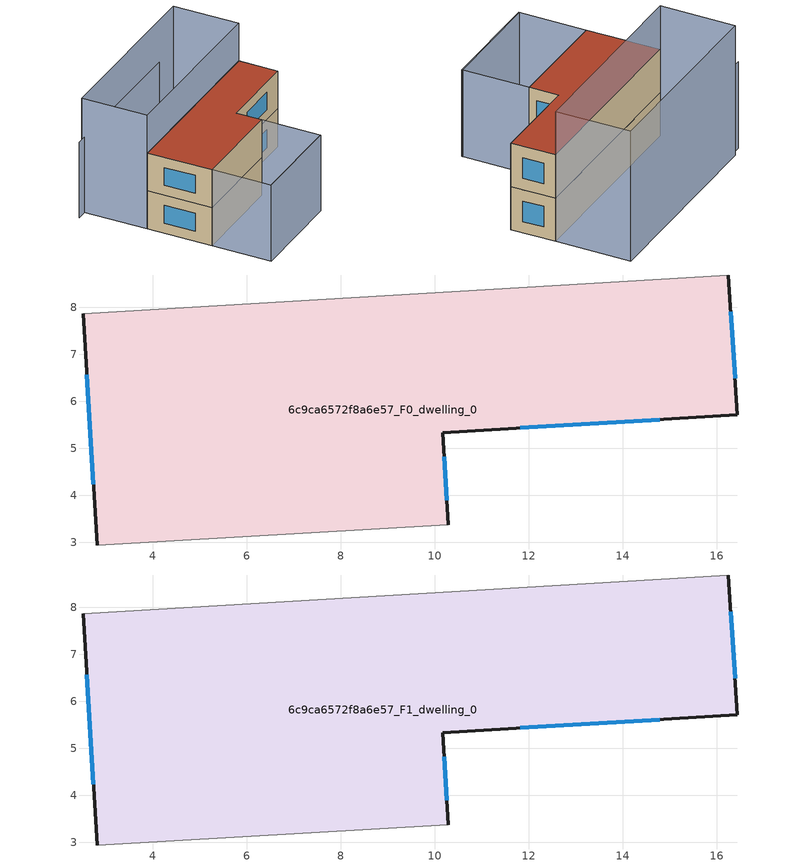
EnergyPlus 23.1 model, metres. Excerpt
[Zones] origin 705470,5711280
6c9ca6572f8a6e57_F0_dwelling_0
 floor ground (EU_floor_Construction): 16.25,8.69 16.44,5.71 10.16,5.33 10.28,3.38 2.81,2.94 2.52,7.86 z0
 wall outside (EU_wall_Construction): 2.52,7.86 2.81,2.94 / 10.28,3.38 10.16,5.33 16.44,5.71 16.25,8.69 z0:3
 wall adiabatic (EU_wall_Construction): 2.81,2.94 10.28,3.38 / 16.25,8.69 2.52,7.86 z0:3
 window (EU_Window_Construction): 2.59,6.57 2.73,4.24 / 16.39,6.49 16.3,7.9 / 11.81,5.43 14.79,5.61 / 10.25,3.89 10.19,4.82 z0.79:2.21
6c9ca6572f8a6e57_F1_dwelling_0
 floor to 6c9ca6572f8a6e57_F0_dwelling_0 (EU_floor_Construction): 16.25,8.69 16.44,5.71 10.16,5.33 10.28,3.38 2.81,2.94 2.51,7.86 z3
 wall outside (EU_wall_Construction): 2.52,7.86 2.81,2.94 / 10.28,3.38 10.16,5.33 16.44,5.71 16.25,8.69 z3:6
 wall adiabatic (EU_wall_Construction): 2.81,2.94 10.28,3.38 / 16.25,8.69 2.52,7.86 z3:6
 window (EU_Window_Construction): 2.59,6.57 2.73,4.24 / 16.39,6.49 16.3,7.9 / 11.81,5.43 14.79,5.61 / 10.25,3.89 10.19,4.82 z3.79:5.21
 roof outside (EU_roof_Construction): 16.44,5.71 16.25,8.69 2.52,7.86 2.81,2.94 10.28,3.38 10.16,5.33 z6
shading: 3.1,-1.52 10.53,-1.07 / 13.37,13.29 1.42,12.63 / 2.81,2.94 10.28,3.38 / 10.28,3.38 10.55,-1.13 / 10.55,-1.13 3.07,-1.57 / 3.07,-1.57 2.81,2.94 z0:6; 16.25,8.69 2.51,7.86 / 2.51,7.86 2.21,12.88 / 2.21,12.88 15.95,13.71 / 15.95,13.71 16.25,8.69 z0:9
[Building]
EU S2 Campaign: North Axis=0; Terrain=City; Solar Distribution=FullExterior
[Site:Location]
London: Latitude=51.5; Longitude=-0.5; Time Zone=0; Elevation=25
[SizingPeriod:WeatherFileDays]
AnnualSizingPeriod: Begin Month=1; Begin Day of Month=1; End Month=12; End Day of Month=31; Day of Week for Start Day=Monday; Use Weather File Daylight Saving Period=No; Use Weather File Rain and Snow Indicators=No
[MATERIAL]
EU_InternalMass_Material: Roughness=MediumRough; Thickness=0.1; Conductivity=1; Density=1800; Specific Heat=900; Thermal Absorptance=0.9; Solar Absorptance=0.7; Visible Absorptance=0.7
[MATERIAL:NOMASS] Roughness=MediumRough; Thermal Absorptance=0.9; Solar Absorptance=0.7; Visible Absorptance=0.7
Name | Thermal Resistance
EU_wall_NoMass | 0.555556
EU_roof_NoMass | 0.510204
EU_floor_NoMass | 1.68919
[WINDOWMATERIAL:SIMPLEGLAZINGSYSTEM]
EU_Window_SimpleGlazing: UFactor=3.96; Solar Heat Gain Coefficient=0.85; Visible Transmittance=0.85
[CONSTRUCTION]
EU_wall_Construction: EU_wall_NoMass
EU_roof_Construction: EU_roof_NoMass
EU_floor_Construction: EU_floor_NoMass
EU_Window_Construction: EU_Window_SimpleGlazing
EU_InternalMass_Construction: EU_InternalMass_Material
[ZONE] Type=1; Multiplier=1; Ceiling Height=autocalculate; Floor Area=autocalculate; Part of Total Floor Area=Yes
Name | Volume
6c9ca6572f8a6e57_F0_dwelling_0 | 167.006
6c9ca6572f8a6e57_F1_dwelling_0 | 167.005
[INTERNALMASS] Construction=EU_InternalMass_Construction; Surface Area=55.6686
Name | Zone or ZoneList
6c9ca6572f8a6e57_F0_dwelling_0_EU_InternalMass | 6c9ca6572f8a6e57_F0_dwelling_0
6c9ca6572f8a6e57_F1_dwelling_0_EU_InternalMass | 6c9ca6572f8a6e57_F1_dwelling_0
[OTHEREQUIPMENT] Fuel Type=Electricity; Design Level Calculation Method=Watts/Area; Power per Zone Floor Area=1; Fraction Latent=0; Fraction Radiant=0; Fraction Lost=0; Carbon Dioxide Generation Rate=0; EndUse Subcategory=EU_Step8_InternalGains
Name | Zone or ZoneList or Space or SpaceList | Schedule
EU_Step8_InternalGain_6c9ca6572f8a6e57_F0_dwelling_0_f000 | 6c9ca6572f8a6e57_F0_dwelling_0 | EU_Step8_GainSchedule_6c9ca6572f8a6e57_F0_dwelling_0_f000
EU_Step8_InternalGain_6c9ca6572f8a6e57_F1_dwelling_0_f000 | 6c9ca6572f8a6e57_F1_dwelling_0 | EU_Step8_GainSchedule_6c9ca6572f8a6e57_F1_dwelling_0_f000
[ZONEVENTILATION:DESIGNFLOWRATE] Schedule=EU_AlwaysOn; Design Flow Rate Calculation Method=AirChanges/Hour; Air Changes per Hour=0.48; Ventilation Type=Natural; Fan Pressure Rise=0; Fan Total Efficiency=1; Constant Term Coefficient=1; Temperature Term Coefficient=0; Velocity Term Coefficient=0; Velocity Squared Term Coefficient=0; Minimum Indoor Temperature=-100; Maximum Indoor Temperature=100; Delta Temperature=-100; Minimum Outdoor Temperature=-100; Maximum Outdoor Temperature=100; Maximum Wind Speed=40
Name | Zone or ZoneList or Space or SpaceList
EU_ConstantAir_6c9ca6572f8a6e57_F0_dwelling_0 | 6c9ca6572f8a6e57_F0_dwelling_0
EU_ConstantAir_6c9ca6572f8a6e57_F1_dwelling_0 | 6c9ca6572f8a6e57_F1_dwelling_0
[HVACTEMPLATE:THERMOSTAT] Constant Heating Setpoint=20; Constant Cooling Setpoint=50
EU_HeatOnly_6c9ca6572f8a6e57_F0_dwelling_0; EU_HeatOnly_6c9ca6572f8a6e57_F1_dwelling_0
[HVACTEMPLATE:ZONE:IDEALLOADSAIRSYSTEM] System Availability Schedule=EU_AlwaysOn; Maximum Heating Supply Air Temperature=50; Minimum Cooling Supply Air Temperature=13; Maximum Heating Supply Air Humidity Ratio=0.0156; Minimum Cooling Supply Air Humidity Ratio=0.0077; Heating Limit=NoLimit; Cooling Limit=NoLimit; Heating Availability Schedule=EU_AlwaysOn; Cooling Availability Schedule=EU_CoolingOff; Dehumidification Control Type=ConstantSensibleHeatRatio; Cooling Sensible Heat Ratio=0.7; Dehumidification Setpoint=60; Humidification Control Type=None; Humidification Setpoint=30; Outdoor Air Method=None; Outdoor Air Flow Rate per Person=0.00944; Outdoor Air Flow Rate per Zone Floor Area=0; Outdoor Air Flow Rate per Zone=0; Demand Controlled Ventilation Type=None; Outdoor Air Economizer Type=NoEconomizer; Heat Recovery Type=None; Sensible Heat Recovery Effectiveness=0.7; Latent Heat Recovery Effectiveness=0.65
Name | Template Thermostat
6c9ca6572f8a6e57_F0_dwelling_0 | EU_HeatOnly_6c9ca6572f8a6e57_F0_dwelling_0
6c9ca6572f8a6e57_F1_dwelling_0 | EU_HeatOnly_6c9ca6572f8a6e57_F1_dwelling_0
[SIZING:ZONE] Zone Cooling Design Supply Air Temperature Input Method=SupplyAirTemperature; Zone Cooling Design Supply Air Temperature=13; Zone Heating Design Supply Air Temperature Input Method=SupplyAirTemperature; Zone Heating Design Supply Air Temperature=50; Zone Cooling Design Supply Air Humidity Ratio=0.008; Zone Heating Design Supply Air Humidity Ratio=0.008; Cooling Design Air Flow Method=DesignDay; Cooling Design Air Flow Rate=0; Cooling Minimum Air Flow per Zone Floor Area=0.000762; Cooling Minimum Air Flow=0; Cooling Minimum Air Flow Fraction=0.2; Heating Design Air Flow Method=DesignDay; Heating Design Air Flow Rate=0; Heating Maximum Air Flow per Zone Floor Area=0.002032; Heating Maximum Air Flow=0.141576; Heating Maximum Air Flow Fraction=0.3; Account for Dedicated Outdoor Air System=No; Dedicated Outdoor Air System Control Strategy=NeutralSupplyAir; Dedicated Outdoor Air Low Setpoint Temperature for Design=autosize; Dedicated Outdoor Air High Setpoint Temperature for Design=autosize; Zone Load Sizing Method=Sensible Load Only No Latent Load; Zone Latent Cooling Design Supply Air Humidity Ratio Input Method=HumidityRatioDifference; Zone Cooling Design Supply Air Humidity Ratio Difference=0.005; Zone Latent Heating Design Supply Air Humidity Ratio Input Method=HumidityRatioDifference; Zone Humidification Design Supply Air Humidity Ratio Difference=0.005
6c9ca6572f8a6e57_F0_dwelling_0; 6c9ca6572f8a6e57_F1_dwelling_0
[SCHEDULE:CONSTANT]
Name | Hourly Value
EU_AlwaysOn | 1
EU_CoolingOff | 0
[SCHEDULE:FILE] Column Number=1; Rows to Skip at Top=0; Number of Hours of Data=8760; Column Separator=Comma; Interpolate to Timestep=No; Minutes per Item=60; Adjust Schedule for Daylight Savings=Yes
Name | File
EU_Step8_GainSchedule_6c9ca6572f8a6e57_F0_dwelling_0_f000 | ../../schedules/6c9ca6572f8a6e57/6c9ca6572f8a6e57_F0_dwelling_0_f000_gain.csv
EU_Step8_GainSchedule_6c9ca6572f8a6e57_F1_dwelling_0_f000 | ../../schedules/6c9ca6572f8a6e57/6c9ca6572f8a6e57_F1_dwelling_0_f000_gain.csv
